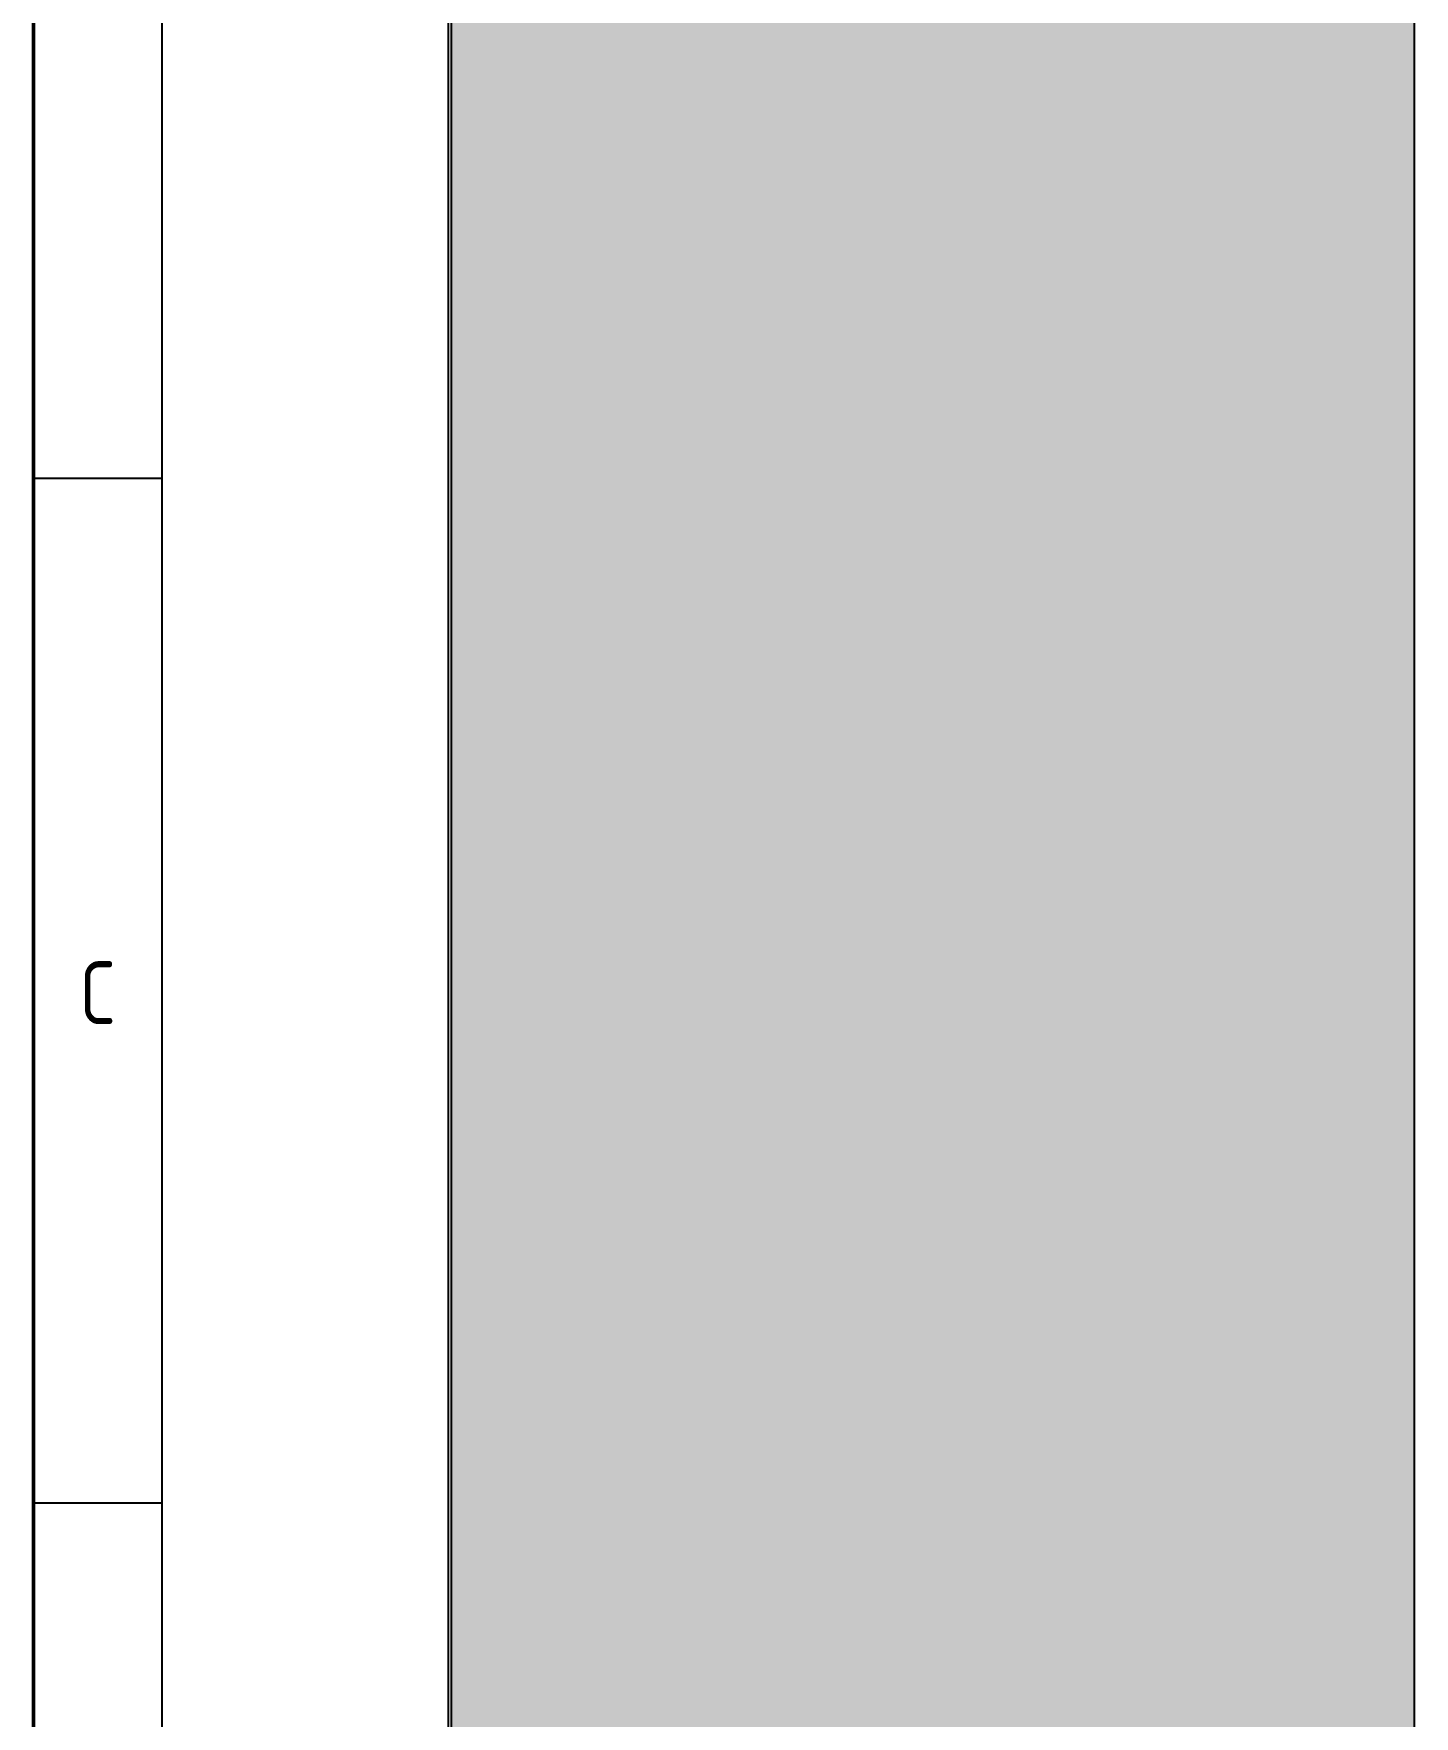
# Model space of a CAD drawing. Header units: millimetres. Extents: x 10 to 410, y 10 to 275.
# Drawn here: x 10 to 63.9, y 141.7 to 207.4 of the extents above; entities that cross this region are included whole.
import ezdxf
from ezdxf.enums import TextEntityAlignment as Align

# ---------------------------------------------------------------- set-up
doc = ezdxf.new("R2010")
doc.units = ezdxf.units.MM
doc.linetypes.add('Caddy_Solid', pattern=[0])
doc.styles.add('Caddy_Vectorfont1p', font='isocp___.ttf', dxfattribs={"width": 0.9})

# ---------------------------------------------------------------- blocks, each defined once
blk = doc.blocks.new('Blk1')
at = {"linetype": 'Caddy_Solid', "lineweight": 50}
blk.add_line((10, 10), (10, 275), dxfattribs=at)
at = {"linetype": 'Caddy_Solid', "lineweight": 25}
for p, q in [((15, 270), (15, 30)), ((15, 190), (10, 190)), ((15, 150), (10, 150))]:
    blk.add_line(p, q, dxfattribs=at)
at = {"lineweight": 25, "style": 'Caddy_Vectorfont1p', "width": 0.9}
blk.add_text('C', height=2.45, dxfattribs=at).set_placement((12.5, 168.7), align=Align.CENTER)
blk = doc.blocks.new('Blk333')
at = {"color": 9, "linetype": 'Caddy_Solid', "lineweight": 25, "true_color": 0xc0c0c0}
for p, q in [((26.3, 242), (26.3, 81.4)), ((63.9, 81.4), (63.9, 242))]:
    blk.add_line(p, q, dxfattribs=at)
blk = doc.blocks.new('Blk335')
at = {"linetype": 'Caddy_Solid', "lineweight": 25}
blk.add_line((26.2, 81.4), (26.2, 242), dxfattribs=at)

msp = doc.modelspace()

# ---------------------------------------------------------------- hatches: boundary and pattern name
msp.add_hatch(color=9).paths.add_polyline_path([(63.9, 242), (63.9, 81.4), (26.3, 81.4), (26.3, 242)])

# ---------------------------------------------------------------- block references
for name in ['Blk1', 'Blk335', 'Blk333']:
    msp.add_blockref(name, (0, 0, 1))

doc.saveas('drawing.dxf')
